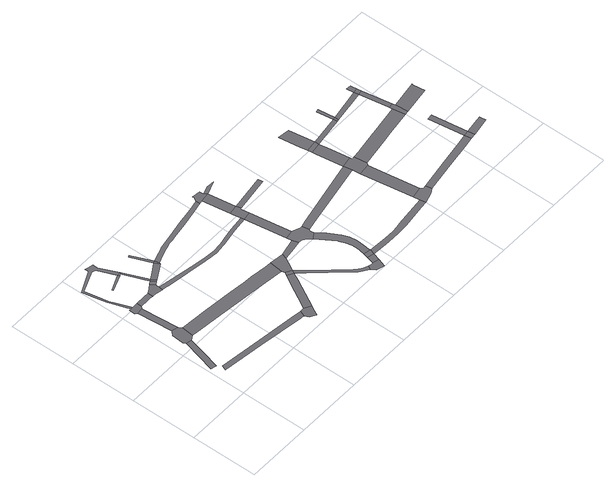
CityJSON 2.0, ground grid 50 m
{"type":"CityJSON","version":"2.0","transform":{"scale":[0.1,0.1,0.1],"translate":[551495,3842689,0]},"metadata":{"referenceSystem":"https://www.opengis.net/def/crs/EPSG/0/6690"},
"CityObjects":{
"road1":{"type":"Road","attributes":{"RoadStructureAttribute.sectionType":"1"},"geometry":[{"type":"MultiSurface","lod":"1","boundaries":[[[0,1,2,3,4,5]]]}]},
"road2":{"type":"Road","geometry":[{"type":"MultiSurface","lod":"1","boundaries":[[[6,7,8,0,5,9,10,11]]]}]},
"road3":{"type":"Road","attributes":{"RoadStructureAttribute.sectionType":"1"},"geometry":[{"type":"MultiSurface","lod":"1","boundaries":[[[12,13,6,11]]]}]},
"road4":{"type":"Road","geometry":[{"type":"MultiSurface","lod":"1","boundaries":[[[14,15,16,17,18,13,12,19]]]}]},
"road5":{"type":"Road","attributes":{"RoadStructureAttribute.sectionType":"1"},"geometry":[{"type":"MultiSurface","lod":"1","boundaries":[[[20,21,22,23,24,25,26,27,28]]]}]},
"road6":{"type":"Road","attributes":{"RoadStructureAttribute.sectionType":"1"},"geometry":[{"type":"MultiSurface","lod":"1","boundaries":[[[29,30,14,19,31,32,33]]]}]},
"road7":{"type":"Road","attributes":{"RoadStructureAttribute.sectionType":"1"},"geometry":[{"type":"MultiSurface","lod":"1","boundaries":[[[34,35,36,37,38,39,40,41,42,43,44,16,15,45,46,47,48,49,50,51,52,53]]]}]},
"road8":{"type":"Road","geometry":[{"type":"MultiSurface","lod":"1","boundaries":[[[52,54,55,56]]]}]},
"road9":{"type":"Road","geometry":[{"type":"MultiSurface","lod":"1","boundaries":[[[57,58,29,33,59,60,61,62,63]]]}]},
"road10":{"type":"Road","geometry":[{"type":"MultiSurface","lod":"1","boundaries":[[[53,52,56,64]]]}]},
"road11":{"type":"Road","attributes":{"RoadStructureAttribute.sectionType":"1"},"geometry":[{"type":"MultiSurface","lod":"1","boundaries":[[[65,57,63,66]]]}]},
"road12":{"type":"Road","geometry":[{"type":"MultiSurface","lod":"1","boundaries":[[[67,53,64,68,65,69]]]}]},
"road13":{"type":"Road","geometry":[{"type":"MultiSurface","lod":"1","boundaries":[[[69,65,66,70]]]}]},
"road14":{"type":"Road","attributes":{"RoadStructureAttribute.sectionType":"1"},"geometry":[{"type":"MultiSurface","lod":"1","boundaries":[[[71,72,73,74,75,10,9,76,77,78,79,80,81]]]}]},
"road15":{"type":"Road","attributes":{"RoadStructureAttribute.sectionType":"1"},"geometry":[{"type":"MultiSurface","lod":"1","boundaries":[[[82,83,84,69,70,85,86]]]}]},
"road16":{"type":"Road","geometry":[{"type":"MultiSurface","lod":"1","boundaries":[[[87,28,27,88,89,90,91]]]}]},
"road17":{"type":"Road","geometry":[{"type":"MultiSurface","lod":"1","boundaries":[[[92,93,94,95,82,96]]]}]},
"road18":{"type":"Road","geometry":[{"type":"MultiSurface","lod":"1","boundaries":[[[96,82,86,97]]]}]},
"road19":{"type":"Road","attributes":{"RoadStructureAttribute.sectionType":"1"},"geometry":[{"type":"MultiSurface","lod":"1","boundaries":[[[98,99,100,87,91,101,102,103]]]}]},
"road20":{"type":"Road","attributes":{"RoadStructureAttribute.sectionType":"1"},"geometry":[{"type":"MultiSurface","lod":"1","boundaries":[[[104,105,106,107,108,109,110,111,112,113,61,60,114,115,116,117,118,119,120,121,122,123,124,125,126,127]]]}]},
"road21":{"type":"Road","geometry":[{"type":"MultiSurface","lod":"1","boundaries":[[[128,98,103,129]]]}]},
"road22":{"type":"Road","attributes":{"RoadStructureAttribute.sectionType":"1"},"geometry":[{"type":"MultiSurface","lod":"1","boundaries":[[[130,131,132,133,134,135,136,137,138,96,97,139,140,141,142,143,144,145,146,147]]]}]},
"road23":{"type":"Road","geometry":[{"type":"MultiSurface","lod":"1","boundaries":[[[81,80,128,129,148,149,150]]]}]},
"road24":{"type":"Road","attributes":{"RoadStructureAttribute.sectionType":"1"},"geometry":[{"type":"MultiSurface","lod":"1","boundaries":[[[151,152,153,154,155,129,103,156,157,158,159,160,161,162]]]}]},
"road25":{"type":"Road","attributes":{"RoadStructureAttribute.sectionType":"1"},"geometry":[{"type":"MultiSurface","lod":"1","boundaries":[[[163,164,150,149,165,166]]]}]},
"road26":{"type":"Road","geometry":[{"type":"MultiSurface","lod":"1","boundaries":[[[167,162,161,168,169,170,171]]]}]},
"road27":{"type":"Road","attributes":{"RoadStructureAttribute.sectionType":"1"},"geometry":[{"type":"MultiSurface","lod":"1","boundaries":[[[172,173,171,170,174]]]}]},
"road28":{"type":"Road","attributes":{"RoadStructureAttribute.sectionType":"1"},"geometry":[{"type":"MultiSurface","lod":"1","boundaries":[[[175,176,126,177,178,179]]]}]},
"road29":{"type":"Road","geometry":[{"type":"MultiSurface","lod":"1","boundaries":[[[180,179,178,163,166,181,182,183,184,185,186,187,188,189,190]]]}]},
"road30":{"type":"Road","geometry":[{"type":"MultiSurface","lod":"1","boundaries":[[[191,172,174,192]]]}]},
"road31":{"type":"Road","geometry":[{"type":"MultiSurface","lod":"1","boundaries":[[[193,194,195,127,126,176,196,197]]]}]},
"road32":{"type":"Road","attributes":{"RoadStructureAttribute.sectionType":"1"},"geometry":[{"type":"MultiSurface","lod":"1","boundaries":[[[198,199,200,201,202,203,204,186,185,205,206,207,208,209,210,211,191,192]]]}]},
"road33":{"type":"Road","attributes":{"RoadStructureAttribute.sectionType":"1"},"geometry":[{"type":"MultiSurface","lod":"1","boundaries":[[[212,213,194,193]]]}]},
"road34":{"type":"Road","geometry":[{"type":"MultiSurface","lod":"1","boundaries":[[[214,215,216,130,147,213,212,217]]]}]},
"road35":{"type":"Road","attributes":{"RoadStructureAttribute.sectionType":"1"},"geometry":[{"type":"MultiSurface","lod":"1","boundaries":[[[218,219,217,212]]]}]},
"road36":{"type":"Road","attributes":{"RoadStructureAttribute.sectionType":"1"},"geometry":[{"type":"MultiSurface","lod":"1","boundaries":[[[220,221,193,197]]]}]},
"road37":{"type":"Road","attributes":{"RoadStructureAttribute.sectionType":"1"},"geometry":[{"type":"MultiSurface","lod":"1","boundaries":[[[222,223,224,225,226,227,228,192,174,229,230,231,232,233,234,235]]]}]},
"road38":{"type":"Road","attributes":{"RoadStructureAttribute.sectionType":"1"},"geometry":[{"type":"MultiSurface","lod":"1","boundaries":[[[236,237,190,189,238,239]]]}]},
"road39":{"type":"Road","geometry":[{"type":"MultiSurface","lod":"1","boundaries":[[[240,241,242,222,235,243,244,245]]]}]},
"road40":{"type":"Road","attributes":{"function":"3","RoadStructureAttribute.sectionType":"1"},"geometry":[{"type":"MultiSurface","lod":"1","boundaries":[[[246,247,242,241]]]}]},
"road41":{"type":"Road","geometry":[{"type":"MultiSurface","lod":"1","boundaries":[[[248,249,236,239,247,246,250,251]]]}]},
"road42":{"type":"Road","attributes":{"function":"3","RoadStructureAttribute.sectionType":"1"},"geometry":[{"type":"MultiSurface","lod":"1","boundaries":[[[252,253,254,255,236,249]]]}]},
"road43":{"type":"Road","geometry":[{"type":"MultiSurface","lod":"1","boundaries":[[[256,257,258,254,253]]]}]},
"road44":{"type":"Road","attributes":{"function":"3","RoadStructureAttribute.sectionType":"1"},"geometry":[{"type":"MultiSurface","lod":"1","boundaries":[[[259,260,261,262,258,257]]]}]},
"road45":{"type":"Road","attributes":{"RoadStructureAttribute.sectionType":"1"},"geometry":[{"type":"MultiSurface","lod":"1","boundaries":[[[263,256,253,264,265]]]}]},
"road46":{"type":"Road","attributes":{"RoadStructureAttribute.sectionType":"1"},"geometry":[{"type":"MultiSurface","lod":"1","boundaries":[[[266,267,268,245,244,269,270,271]]]}]},
"road47":{"type":"Road","attributes":{"RoadStructureAttribute.sectionType":"1"},"geometry":[{"type":"MultiSurface","lod":"1","boundaries":[[[272,273,274,275,251,250,276,277,278]]]}]},
"road48":{"type":"Road","geometry":[{"type":"MultiSurface","lod":"1","boundaries":[[[279,263,265,280]]]}]},
"road49":{"type":"Road","geometry":[{"type":"MultiSurface","lod":"1","boundaries":[[[281,282,283,263,279]]]}]},
"road50":{"type":"Road","attributes":{"RoadStructureAttribute.sectionType":"1"},"geometry":[{"type":"MultiSurface","lod":"1","boundaries":[[[284,279,280,285]]]}]},
"road51":{"type":"Road","geometry":[{"type":"MultiSurface","lod":"1","boundaries":[[[286,266,271,287]]]}]},
"road52":{"type":"Road","geometry":[{"type":"MultiSurface","lod":"1","boundaries":[[[288,289,266,286]]]}]},
"road53":{"type":"Road","geometry":[{"type":"MultiSurface","lod":"1","boundaries":[[[290,291,272,278,292,293]]]}]},
"road54":{"type":"Road","attributes":{"RoadStructureAttribute.sectionType":"1"},"geometry":[{"type":"MultiSurface","lod":"1","boundaries":[[[294,295,285,296,291,290]]]}]},
"road55":{"type":"Road","geometry":[{"type":"MultiSurface","lod":"1","boundaries":[[[297,284,285,295]]]}]},
"road56":{"type":"Road","attributes":{"RoadStructureAttribute.sectionType":"1"},"geometry":[{"type":"MultiSurface","lod":"1","boundaries":[[[298,299,284,297]]]}]},
"road57":{"type":"Road","attributes":{"RoadStructureAttribute.sectionType":"1"},"geometry":[{"type":"MultiSurface","lod":"1","boundaries":[[[300,301,302,286,287]]]}]},
"road58":{"type":"Road","attributes":{"RoadStructureAttribute.sectionType":"1"},"geometry":[{"type":"MultiSurface","lod":"1","boundaries":[[[303,304,305,306,293,292]]]}]}
},
"vertices":[
[95,553,0],[60,423,0],[25,295,0],[68,283,0],[104,418,0],[138,546,0],
[119,693,0],[91,666,0],[85,576,0],[175,569,0],[184,659,0],[167,682,0],
[143,961,0],[99,958,0],
[158,1016,0],[118,1016,0],[100,1013,0],[82,1013,0],[83,970,0],[158,976,0],
[745,171,0],[732,172,0],[412,214,0],[93,256,0],[81,218,0],[390,176,0],[732,128,0],[754,125,0],[769,167,0],
[273,1017,0],[235,1017,0],[223,979,0],[251,978,0],[270,976,0],
[234,1404,0],[235,1427,0],[236,1442,0],[198,1451,0],[174,1456,0],[174,1429,0],[7,1350,0],[29,1249,0],[46,1165,0],[55,1142,0],[90,1043,0],[103,1053,0],[70,1140,0],[59,1168,0],[45,1236,0],[22,1342,0],[184,1409,0],[212,1399,0],[268,1265,0],[295,1268,0],
[148,1214,0],[151,1201,0],[273,1251,0],
[337,1059,0],[305,1038,0],[291,975,0],[353,965,0],[358,996,0],[358,1000,0],[358,1023,0],
[288,1257,0],
[362,1076,0],[384,1039,0],
[365,1104,0],[350,1105,0],[375,1081,0],
[396,1045,0],
[924,584,0],[797,598,0],[728,605,0],[609,617,0],[391,639,0],[200,566,0],[431,541,0],[569,525,0],[728,507,0],[958,482,0],[969,579,0],
[496,1157,0],[467,1139,0],[406,1101,0],[481,1095,0],[515,1115,0],
[804,170,0],[769,92,0],[813,69,0],[830,101,0],[853,143,0],
[458,1289,0],[445,1319,0],[432,1311,0],[436,1303,0],[514,1162,0],
[519,1128,0],
[951,433,0],[907,355,0],[852,256,0],[905,239,0],[967,352,0],[996,407,0],
[1036,957,0],[975,947,0],[893,932,0],[886,931,0],[819,925,0],[749,932,0],[724,934,0],[666,942,0],[576,958,0],[366,994,0],[376,961,0],[423,954,0],[569,930,0],[662,919,0],[722,910,0],[724,909,0],[738,908,0],[819,900,0],[889,906,0],[906,909,0],[1002,926,0],[1039,932,0],[1151,946,0],[1146,971,0],
[966,459,0],[1009,430,0],
[1073,1283,0],[993,1267,0],[865,1246,0],[746,1224,0],[721,1220,0],[681,1212,0],[626,1201,0],[610,1195,0],[576,1183,0],[587,1153,0],[637,1169,0],[648,1171,0],[689,1182,0],[722,1187,0],[751,1192,0],[873,1213,0],[998,1237,0],[1078,1252,0],
[1043,493,0],[1063,528,0],[1072,568,0],
[1314,98,0],[1287,113,0],[1285,115,0],[1261,137,0],[1079,348,0],[1047,349,0],[1236,135,0],[1241,129,0],[1267,97,0],[1292,80,0],[1332,56,0],[1349,83,0],
[1207,597,0],[1103,575,0],[1125,537,0],[1222,552,0],
[1369,76,0],[1353,21,0],[1411,2,0],[1432,66,0],[1384,76,0],
[1399,132,0],[1386,81,0],[1449,119,0],
[1250,740,0],[1215,956,0],[1175,796,0],[1200,640,0],[1264,650,0],
[1322,623,0],[1245,552,0],[1260,547,0],[1267,540,0],[1293,515,0],[1300,504,0],[1347,536,0],[1342,553,0],[1342,566,0],[1350,573,0],[1338,626,0],
[1409,169,0],[1459,159,0],
[1202,1059,0],[1133,1048,0],[1136,1032,0],[1205,1022,0],[1214,1023,0],
[1460,175,0],[1466,217,0],[1470,277,0],[1462,334,0],[1447,370,0],[1441,384,0],[1393,469,0],[1346,436,0],[1387,369,0],[1390,362,0],[1407,321,0],[1418,271,0],[1418,219,0],[1416,208,0],
[1173,1264,0],[1100,1256,0],
[1150,1318,0],[1092,1325,0],[1095,1318,0],[1155,1289,0],
[1275,1302,0],[1215,1309,0],
[1477,1062,0],[1472,1099,0],
[1993,190,0],[1910,179,0],[1754,160,0],[1717,156,0],[1674,151,0],[1596,153,0],[1482,158,0],[1538,116,0],[1594,113,0],[1687,112,0],[1721,114,0],[1769,117,0],[1949,139,0],[2001,145,0],
[1903,749,0],[1386,637,0],[1446,592,0],[1916,684,0],
[2085,236,0],[2068,250,0],[1986,238,0],[2083,171,0],[2116,193,0],[2108,239,0],
[2009,632,0],[1925,624,0],
[1990,744,0],[1988,762,0],[2024,652,0],[2009,747,0],
[1961,935,0],[1953,989,0],[1869,977,0],[1874,946,0],
[1953,1022,0],[1950,1022,0],[1865,1009,0],
[1950,1023,0],[1918,1216,0],[1833,1228,0],[1857,1064,0],
[2175,1054,0],[2008,998,0],[2179,1025,0],
[2601,321,0],[2503,304,0],[2340,278,0],[2349,230,0],[2525,258,0],[2609,271,0],
[2484,822,0],[2273,789,0],[2242,784,0],[2062,756,0],[2260,690,0],[2316,699,0],[2499,727,0],
[2195,1059,0],[2192,1027,0],
[2178,1184,0],[2159,1181,0],[2156,1181,0],
[2437,1099,0],[2444,1066,0],
[2642,327,0],[2650,278,0],
[2602,597,0],[2562,594,0],
[2517,850,0],[2481,844,0],[2530,732,0],[2524,830,0],
[2512,874,0],[2479,1072,0],[2475,878,0],
[2474,1105,0],
[2466,1152,0],[2428,1156,0],
[2789,300,0],[2784,350,0],[2649,329,0],
[2737,762,0],[2727,852,0],[2726,862,0],[2689,856,0]
]}
